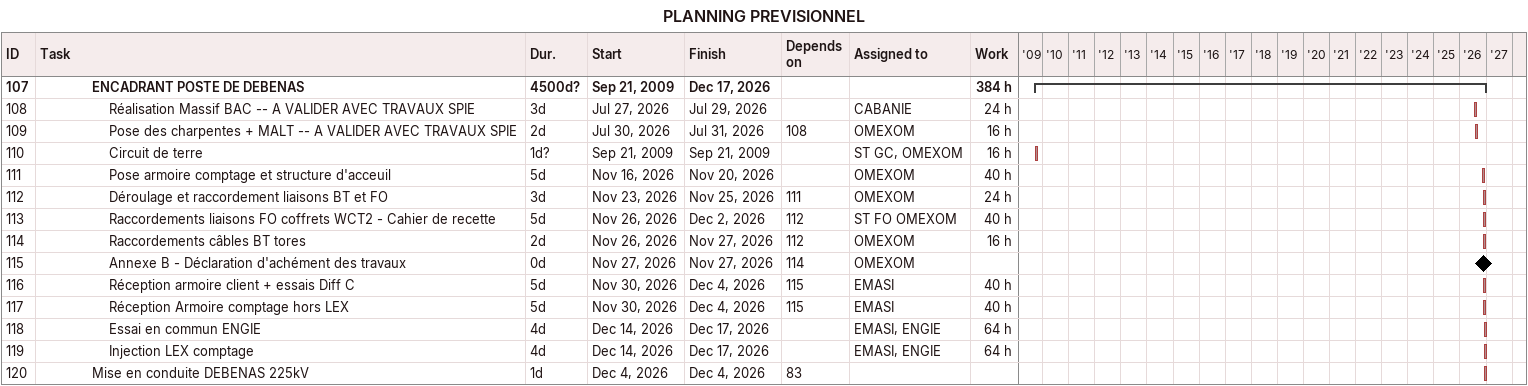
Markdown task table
PLANNING PREVISIONNEL

| ID | Level | Task | Duration | Start | Finish | Predecessors | Resources | Work (h) |
|---|---|---|---|---|---|---|---|---|
| 107 | 4 | **ENCADRANT POSTE DE DEBENAS** | 4500d? | 2009-09-21 | 2026-12-17 |  |  | 384 |
| 108 | 5 | Réalisation Massif BAC -- A VALIDER AVEC TRAVAUX SPIE | 3d | 2026-07-27 | 2026-07-29 |  | CABANIE | 24 |
| 109 | 5 | Pose des charpentes + MALT -- A VALIDER AVEC TRAVAUX SPIE | 2d | 2026-07-30 | 2026-07-31 | 108 | OMEXOM | 16 |
| 110 | 5 | Circuit de terre | 1d? | 2009-09-21 | 2009-09-21 |  | ST GC, OMEXOM | 16 |
| 111 | 5 | Pose armoire comptage et structure d'acceuil | 5d | 2026-11-16 | 2026-11-20 |  | OMEXOM | 40 |
| 112 | 5 | Déroulage et raccordement liaisons BT et FO | 3d | 2026-11-23 | 2026-11-25 | 111 | OMEXOM | 24 |
| 113 | 5 | Raccordements liaisons FO coffrets WCT2 - Cahier de recette | 5d | 2026-11-26 | 2026-12-02 | 112 | ST FO OMEXOM | 40 |
| 114 | 5 | Raccordements câbles BT tores | 2d | 2026-11-26 | 2026-11-27 | 112 | OMEXOM | 16 |
| 115 | 5 | Annexe B - Déclaration d'achément des travaux | 0d | 2026-11-27 | 2026-11-27 | 114 | OMEXOM |  |
| 116 | 5 | Réception armoire client + essais Diff C | 5d | 2026-11-30 | 2026-12-04 | 115 | EMASI | 40 |
| 117 | 5 | Réception Armoire comptage hors LEX | 5d | 2026-11-30 | 2026-12-04 | 115 | EMASI | 40 |
| 118 | 5 | Essai en commun ENGIE | 4d | 2026-12-14 | 2026-12-17 |  | EMASI, ENGIE | 64 |
| 119 | 5 | Injection LEX comptage | 4d | 2026-12-14 | 2026-12-17 |  | EMASI, ENGIE | 64 |
| 120 | 4 | Mise en conduite DEBENAS 225kV | 1d | 2026-12-04 | 2026-12-04 | 83 |  |  |
